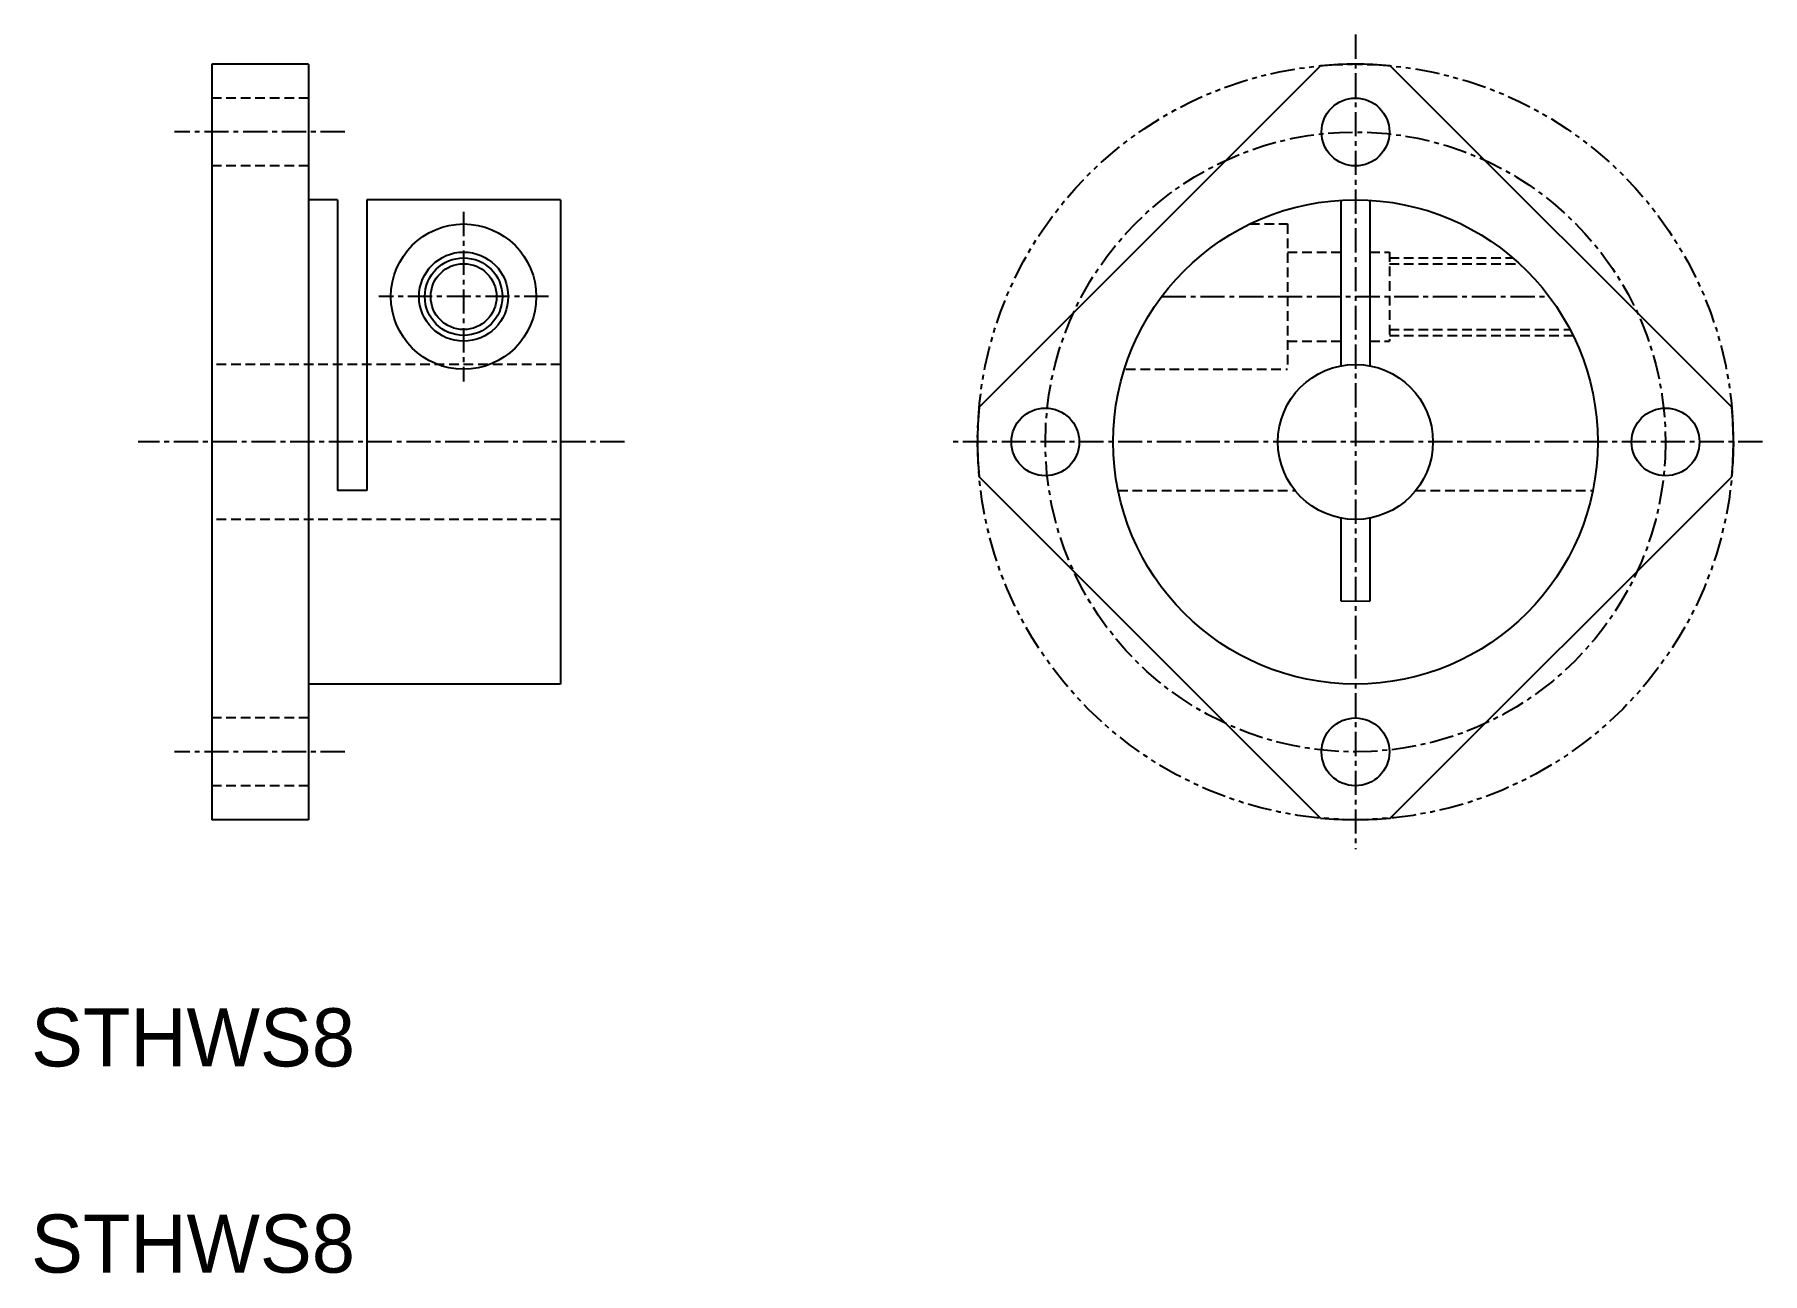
# Model space of a CAD drawing. Extents: x -85.3 to 3.9, y 10.6 to 74.6.
import ezdxf

# ---------------------------------------------------------------- set-up
doc = ezdxf.new("R2010")
doc.units = 0
for name, pattern in [('CENTER', [2, 1.25, -0.25, 0.25, -0.25]), ('DASHED', [0.75, 0.5, -0.25]), ('PHANTOM', [2.5, 1.25, -0.25, 0.25, -0.25, 0.25, -0.25])]:
    doc.linetypes.add(name, pattern=pattern)
doc.layers.get('0').update_dxf_attribs({"linetype": 'CONTINUOUS'})
doc.layers.add('CENTER', color=1, linetype='CENTER')

msp = doc.modelspace()

# ---------------------------------------------------------------- linework, layer by layer
for p, q in [((-76.119, 73.067), (-76.119, 34.067)), ((-71.119, 73.067), (-76.119, 73.067)), ((-71.119, 73.067), (-71.119, 34.067)), ((-36.521, 55.363), (-18.9, 72.984)), ((2.313, 55.363), (-15.308, 72.984)), ((-69.619, 66.067), (-71.119, 66.067)), ((-69.619, 66.067), (-69.619, 51.067)), ((-58.119, 66.067), (-68.119, 66.067)), ((-68.119, 66.067), (-68.119, 51.067)), ((-58.119, 66.067), (-58.119, 41.067)), ((-17.854, 66.044), (-17.854, 57.496)), ((-16.354, 66.044), (-16.354, 57.496)), ((-18.9, 34.15), (-36.521, 51.771)), ((-15.308, 34.15), (2.313, 51.771)), ((-68.119, 51.067), (-69.619, 51.067)), ((-17.854, 49.638), (-17.854, 45.363)), ((-16.354, 49.638), (-16.354, 45.352)), ((-17.854, 45.363), (-16.354, 45.352)), ((-58.119, 41.067), (-71.119, 41.067)), ((-71.119, 34.067), (-76.119, 34.067))]:
    msp.add_line(p, q)
at = {"color": 3, "linetype": 'DASHED'}
for p, q in [((-71.119, 71.317), (-76.119, 71.317)), ((-71.119, 67.817), (-76.119, 67.817)), ((-22.553, 64.817), (-20.604, 64.817)), ((-20.604, 64.817), (-20.604, 57.317)), ((-20.604, 63.367), (-17.854, 63.367)), ((-16.354, 63.367), (-15.354, 63.367)), ((-15.354, 63.367), (-15.354, 58.767)), ((-15.354, 63.067), (-8.98, 63.067)), ((-15.354, 62.767), (-8.642, 62.767)), ((-15.354, 59.367), (-6.031, 59.367)), ((-15.354, 59.067), (-5.879, 59.067)), ((-20.604, 58.767), (-17.854, 58.767)), ((-16.354, 58.767), (-15.354, 58.767)), ((-58.119, 57.567), (-76.119, 57.567)), ((-28.947, 57.317), (-20.604, 57.317)), ((-29.352, 51.067), (-20.227, 51.067)), ((-13.982, 51.067), (-4.857, 51.067)), ((-58.119, 49.567), (-76.119, 49.567)), ((-71.119, 39.317), (-76.119, 39.317)), ((-71.119, 35.817), (-76.119, 35.817))]:
    msp.add_line(p, q, dxfattribs=at)
at = {"color": 3, "linetype": 'PHANTOM'}
msp.add_circle((-17.104, 53.567), 19.5, dxfattribs=at)
for centre, radius in [((-17.104, 69.567), 1.75), ((-17.104, 53.567), 12.5), ((-63.119, 61.067), 3.75), ((-63.119, 61.067), 2.3), ((-63.119, 61.067), 1.7), ((-17.104, 53.567), 4), ((-33.104, 53.567), 1.75), ((-1.104, 53.567), 1.75), ((-17.104, 37.567), 1.75)]:
    msp.add_circle(centre, radius)
at = {"color": 3, "linetype": 'CONTINUOUS'}
msp.add_circle((-63.119, 61.067), 2, dxfattribs=at)
for start, end in [(84.71514, 95.28486), (174.71514, 185.28486), (354.71514, 5.28486), (264.71514, 275.28486)]:
    msp.add_arc((-17.104, 53.567), 19.5, start, end)
at = {"layer": 'CENTER'}
for p, q in [((-17.104, 74.597), (-17.104, 32.537)), ((-69.246, 69.567), (-78.035, 69.567)), ((-63.119, 65.442), (-63.119, 56.692)), ((-58.744, 61.067), (-67.494, 61.067)), ((-27.104, 61.067), (-7.104, 61.067)), ((-54.818, 53.567), (-79.919, 53.567)), ((3.896, 53.567), (-38.104, 53.567)), ((-69.246, 37.567), (-78.035, 37.567))]:
    msp.add_line(p, q, dxfattribs=at)
msp.add_circle((-17.104, 53.567), 16, dxfattribs=at)

# ---------------------------------------------------------------- texts
at = {"color": 7, "linetype": 'CONTINUOUS'}
for p in [(-85.44, 21.329), (-85.44, 10.686)]:
    msp.add_text('STHWS8', height=3, dxfattribs=at).set_placement(p)

doc.saveas('drawing.dxf')
